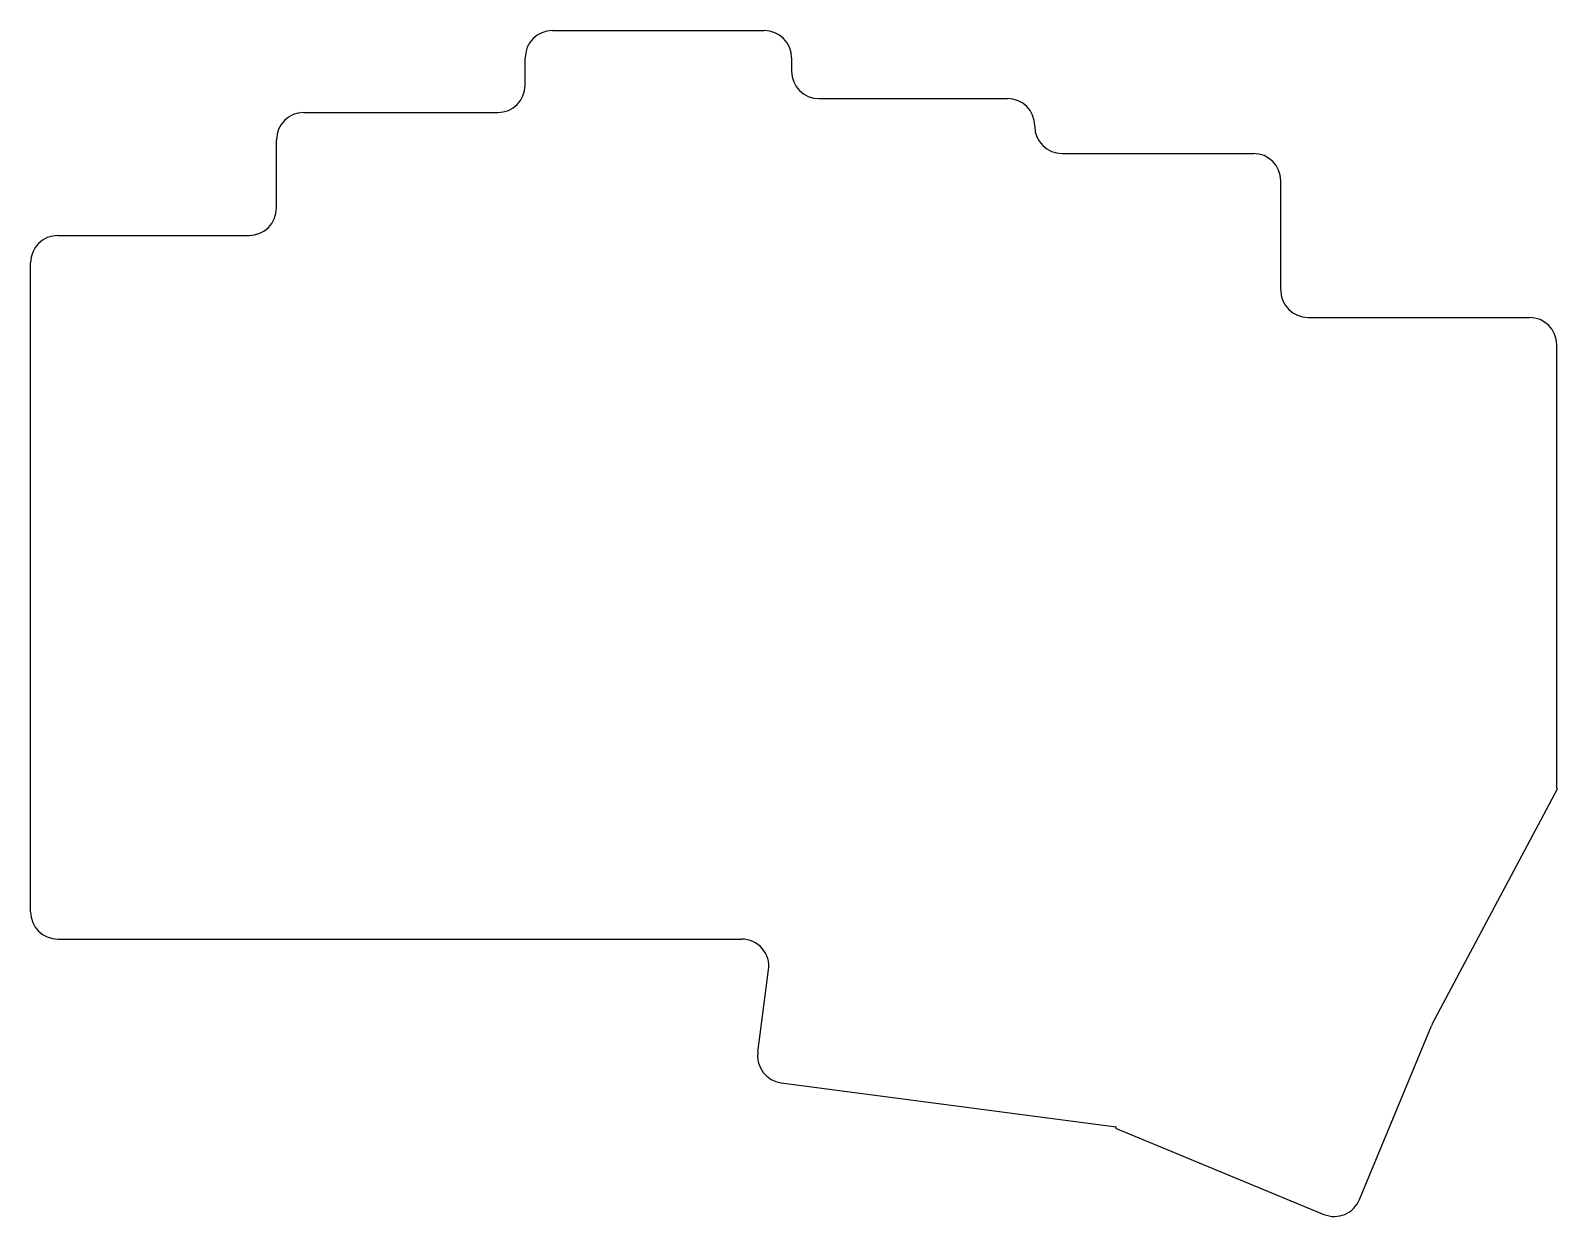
# Model space of a CAD drawing. Header units: millimetres. Extents: x 8 to 120, y -29 to 58.
import ezdxf

# ---------------------------------------------------------------- set-up
doc = ezdxf.new("R2010")
doc.units = ezdxf.units.MM

msp = doc.modelspace()

# ---------------------------------------------------------------- linework, layer by layer
for p, q in [((46.45, 57.75), (61.95, 57.75)), ((44.45, 53.75), (44.45, 55.75)), ((63.95, 55.75), (63.95, 54.77)), ((65.95, 52.77), (79.75, 52.77)), ((28.25, 51.75), (42.45, 51.75)), ((81.75, 50.77), (81.75, 50.75)), ((26.25, 44.75), (26.25, 49.75)), ((83.75, 48.75), (97.75, 48.75)), ((99.75, 38.75), (99.75, 46.75)), ((10.25, 42.75), (24.25, 42.75)), ((8.25, -6.75), (8.25, 40.75)), ((101.75, 36.75), (117.95, 36.75)), ((119.95, 2.29), (119.95, 34.75)), ((110.87, -14.93), (120.01, 2.26)), ((120.01, 2.26), (119.95, 2.29)), ((10.25, -8.75), (60.29, -8.75)), ((61.48, -17.03), (62.27, -11.01)), ((105.52, -27.82), (110.79, -15.1)), ((63.2, -19.27), (87.7, -22.5)), ((87.7, -22.5), (87.66, -22.58)), ((87.66, -22.58), (102.91, -28.9))]:
    msp.add_line(p, q)
for centre, start, end in [((46.45, 55.75), 90, 180), ((61.95, 55.75), 0, 90), ((65.95, 54.77), 180, 270), ((42.45, 53.75), 270, 0), ((79.75, 50.77), 0, 90), ((28.25, 49.75), 90, 180), ((83.75, 50.75), 180, 270), ((97.75, 46.75), 0, 90), ((24.25, 44.75), 270, 0), ((10.25, 40.75), 90, 180), ((101.75, 38.75), 180, 270), ((117.95, 34.75), 0, 90), ((10.25, -6.75), 180, 270), ((60.29, -10.75), 352.5, 90), ((112.63, -15.87), 152, 157.5), ((63.46, -17.29), 172.5, 262.5), ((103.67, -27.05), 247.5, 337.5)]:
    msp.add_arc(centre, 2, start, end)

doc.saveas('drawing.dxf')
